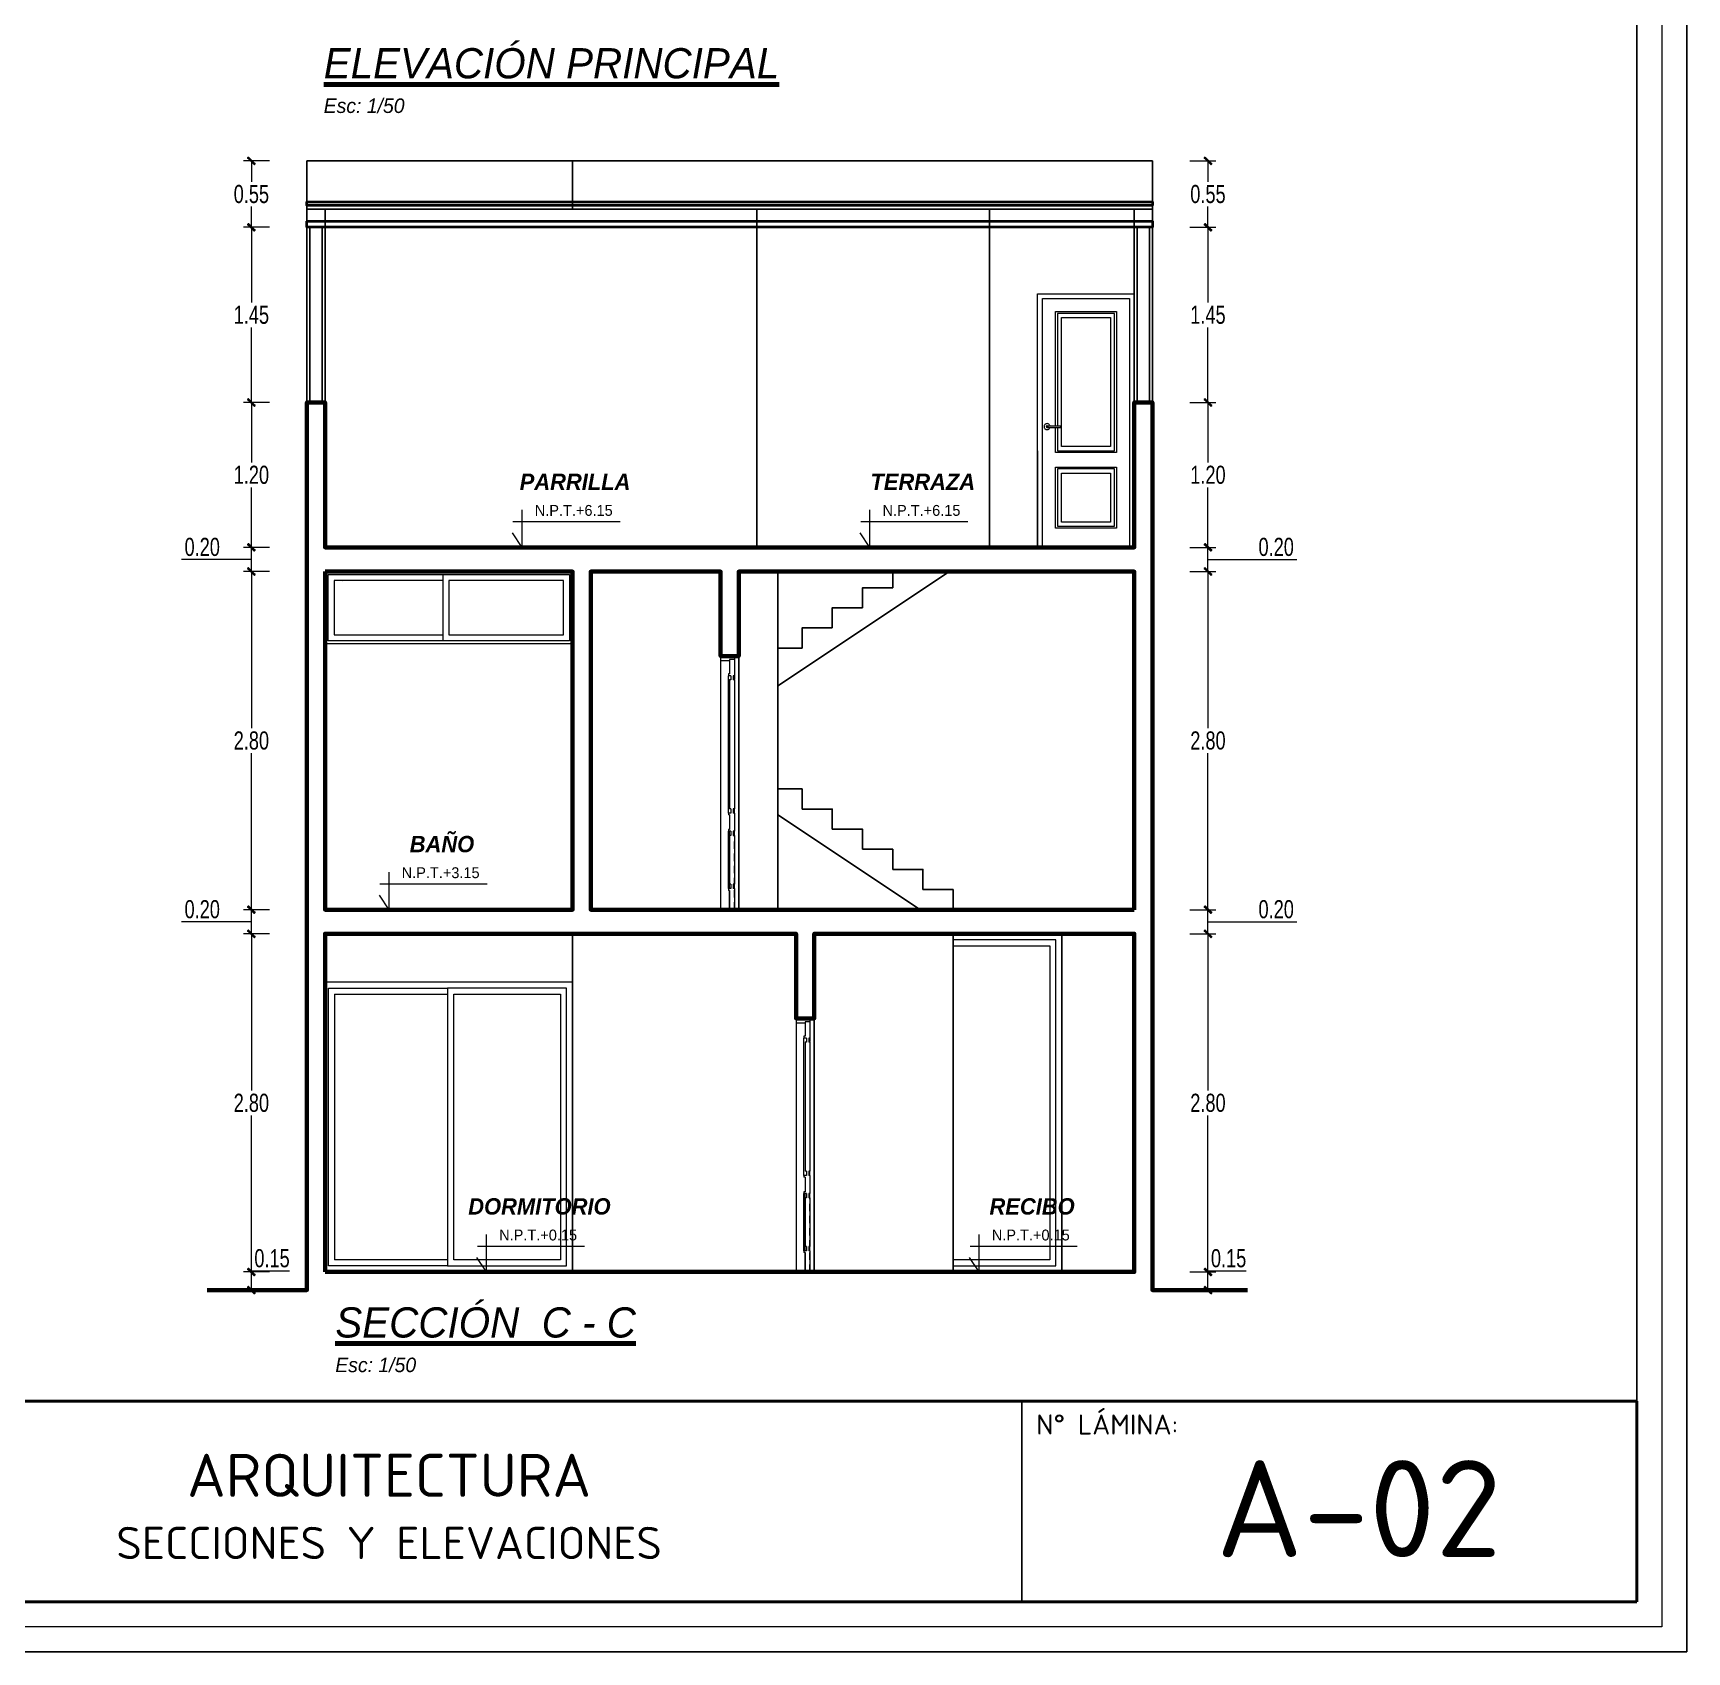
# Model space of a CAD drawing. Header units: millimetres. Extents: x 10610 to 10705, y -16613.7 to -16584.2.
# Drawn here: x 10691.35 to 10705.05, y -16613.54 to -16600.13 of the extents above; entities that cross this region are included whole.
import ezdxf
from ezdxf.enums import TextEntityAlignment as Align

# ---------------------------------------------------------------- set-up
doc = ezdxf.new("R2010")
doc.units = ezdxf.units.MM
for name, color, linetype, lineweight in [('COTASS', 7, 'Continuous', 5), ('Nuevo_Muro_Pluma_Nº__32', 15, 'Continuous', 35), ('p2', 53, 'Continuous', 20), ('P4', 144, 'Continuous', 40), ('P6', 255, 'Continuous', 20), ('Text. titulos .jlay', 10, 'Continuous', 70)]:
    doc.layers.add(name, color=color, linetype=linetype, lineweight=lineweight)
for name, color, linetype, lineweight, true_color in [('Nuevo_Puertas ARCHICAD_Pluma_Nº__23', 7, 'Continuous', 20, 0xff6600), ('Nuevo_Puertas ARCHICAD_Pluma_Nº__3', 7, 'Continuous', 18, 0xff6600), ('Nuevo_Puertas ARCHICAD_Pluma_Nº__87', 7, 'Continuous', 20, 0x6a6a6a), ('Nuevo_Sanitarios_Pluma_Nº__29', 7, 'Continuous', 35, 0x3dad99), ('Nuevo_Ventanas ARCHICAD_Pluma_Nº__3', 7, 'Continuous', 18, 0xff6600)]:
    doc.layers.add(name, color=color, linetype=linetype, lineweight=lineweight, true_color=true_color)
doc.styles.add('CENTURY JOSE TEXT', font='GOTHICI.TTF')
doc.styles.add('mahico', font='GOTHIC.TTF', dxfattribs={"width": 0.75})
doc.styles.get("Standard").update_dxf_attribs({"font": 'arial.ttf'})
doc.styles.add('stylus', font='stylu.ttf')
doc.styles.add('TEXTO PRINCIPAL', font='swissek.ttf', dxfattribs={"height": 0.15})
doc.dimstyles.new('50 P', dxfattribs={"dimtxt": 0.15, "dimasz": 0.01, "dimexe": 0.065, "dimexo": 0.0625, "dimgap": 0.025, "dimtad": 1, "dimtih": 1, "dimtoh": 1, "dimzin": 0, "dimdsep": 46, "dimtxsty": 'mahico', "dimblk": 'pa cotas', "dimcen": 0.09, "dimdle": 0.3, "dimclrd": 256, "dimclre": 256, "dimclrt": 256, "dimadec": 0, "dimazin": 0, "dimtfac": 1, "dimtofl": 0, "dimtmove": 0, "dimatfit": 3, "dimfxl": 0.15, "dimfxlon": 1, "dimtolj": 1, "dimtzin": 0, "dimlwd": 5, "dimlwe": 5, "dimarcsym": 0})

# ---------------------------------------------------------------- blocks, each defined once
blk = doc.blocks.new('TRJHTRJHR')
at = {"layer": 'p2'}
for q in [(2575.085, 1629.691, 0), (2575.005, 1629.501, 0)]:
    blk.add_line((2575.085, 1629.381, 0), q, dxfattribs=at)
at = {"layer": 'p2', "elevation": 0}
blk.add_lwpolyline([(2575.897, 1629.593), (2575.009, 1629.593), (2575.009, 1629.593)], dxfattribs=at)
blk = doc.blocks.new('HTRHTRHTR')
for p, q in [((4244.53, -165.78), (4244.53, 437.54)), ((4235.83, 428.85), (4235.83, -157.09)), ((3400.57, -122.31), (4235.83, -122.31)), ((4129.23, -122.31), (4129.23, -157.09)), ((4235.83, -157.09), (3400.57, -157.09)), ((3400.57, -157.09), (4235.83, -157.09)), ((4244.53, -165.78), (3391.88, -165.78))]:
    blk.add_line(p, q)
at = {"layer": 'P4', "color": 7}
for p, q in [((3400.57, -122.31), (4235.83, -122.31)), ((4235.83, -122.31), (4235.83, -157.09)), ((4235.83, -157.09), (3400.57, -157.09))]:
    blk.add_line(p, q, dxfattribs=at)
at = {"layer": 'P6', "color": 7}
for p, q in [((4240.18, 433.19), (4240.18, -161.44)), ((4240.18, -161.44), (3396.22, -161.44))]:
    blk.add_line(p, q, dxfattribs=at)
at = {"insert": (4131.75, -124.61), "char_height": 3.4774, "attachment_point": 1}
blk.add_mtext_dynamic_manual_height_columns('{\\fISOCPEUR|b0|i0|c0|p34;N° LÁMINA:}', width=41.0566, gutter_width=1.07, heights=[0], dxfattribs=at)
blk = doc.blocks.new('pa cotas')
h = blk.add_hatch(color=256)
h.paths.add_polyline_path([(2.4, 3.1), (-3.1, -2.4), (-2.4, -3.1)])
h.paths.add_polyline_path([(3.1, 2.4), (2.4, 3.1), (-2.4, -3.1)])
blk.add_line((-2.4, -3.1), (2.4, 3.1))
blk.add_lwpolyline([(3.1, 2.4), (2.4, 3.1), (-3.1, -2.4), (-2.4, -3.1)], close=True)
blk = doc.blocks.new('*D592')
at = {"lineweight": 5, "transparency": 16777216}
for p, q in [((10693.31, -16610.39), (10693.095, -16610.39)), ((10693.16, -16610.39), (10693.16, -16610.38)), ((10693.16, -16610.38), (10693.477, -16610.38)), ((10693.16, -16610.53), (10693.16, -16610.4)), ((10693.31, -16610.54), (10693.095, -16610.54))]:
    blk.add_line(p, q, dxfattribs=at)
at = {"layer": 'Defpoints', "color": 0, "transparency": 16777216}
for p in [(10693.16, -16610.39), (10693.77, -16610.39), (10693.62, -16610.54)]:
    blk.add_point(p, dxfattribs=at)
at = {"lineweight": 5, "transparency": 16777216, "xscale": 0.01, "yscale": 0.01, "zscale": 0.01}
for p, rotation in [((10693.16, -16610.39), 90), ((10693.16, -16610.54), 270)]:
    blk.add_blockref('pa cotas', p, dxfattribs=dict(at, rotation=rotation))
at = {"transparency": 16777216, "insert": (10693.331, -16610.277), "char_height": 0.15, "attachment_point": 5, "style": 'mahico'}
blk.add_mtext('\\A1;0.15', dxfattribs=at)
blk = doc.blocks.new('*D593')
at = {"lineweight": 5, "transparency": 16777216}
for p, q in [((10693.31, -16607.59), (10693.095, -16607.59)), ((10693.16, -16607.6), (10693.16, -16608.887)), ((10693.16, -16610.38), (10693.16, -16609.094)), ((10693.31, -16610.39), (10693.095, -16610.39))]:
    blk.add_line(p, q, dxfattribs=at)
at = {"layer": 'Defpoints', "color": 0, "transparency": 16777216}
for p in [(10693.16, -16607.59), (10693.77, -16607.59), (10693.77, -16610.39)]:
    blk.add_point(p, dxfattribs=at)
at = {"lineweight": 5, "transparency": 16777216, "xscale": 0.01, "yscale": 0.01, "zscale": 0.01}
for p, rotation in [((10693.16, -16607.59), 90), ((10693.16, -16610.39), 270)]:
    blk.add_blockref('pa cotas', p, dxfattribs=dict(at, rotation=rotation))
at = {"transparency": 16777216, "insert": (10693.16, -16608.99), "char_height": 0.15, "attachment_point": 5, "style": 'mahico'}
blk.add_mtext('\\A1;2.80', dxfattribs=at)
blk = doc.blocks.new('*D594')
at = {"lineweight": 5, "transparency": 16777216}
for p, q in [((10693.31, -16607.39), (10693.095, -16607.39)), ((10693.16, -16607.58), (10693.16, -16607.4)), ((10692.925, -16607.49), (10692.581, -16607.49)), ((10693.16, -16607.49), (10692.925, -16607.49)), ((10693.31, -16607.59), (10693.095, -16607.59))]:
    blk.add_line(p, q, dxfattribs=at)
at = {"layer": 'Defpoints', "color": 0, "transparency": 16777216}
for p in [(10693.16, -16607.39), (10693.77, -16607.39), (10693.77, -16607.59)]:
    blk.add_point(p, dxfattribs=at)
at = {"lineweight": 5, "transparency": 16777216, "xscale": 0.01, "yscale": 0.01, "zscale": 0.01}
for p, rotation in [((10693.16, -16607.39), 90), ((10693.16, -16607.59), 270)]:
    blk.add_blockref('pa cotas', p, dxfattribs=dict(at, rotation=rotation))
at = {"transparency": 16777216, "insert": (10692.753, -16607.387), "char_height": 0.15, "attachment_point": 5, "style": 'mahico'}
blk.add_mtext('\\A1;0.20', dxfattribs=at)
blk = doc.blocks.new('*D595')
at = {"lineweight": 5, "transparency": 16777216}
for p, q in [((10693.31, -16604.59), (10693.095, -16604.59)), ((10693.16, -16604.6), (10693.16, -16605.887)), ((10693.16, -16607.38), (10693.16, -16606.094)), ((10693.31, -16607.39), (10693.095, -16607.39))]:
    blk.add_line(p, q, dxfattribs=at)
at = {"layer": 'Defpoints', "color": 0, "transparency": 16777216}
for p in [(10693.16, -16604.59), (10693.77, -16604.59), (10693.77, -16607.39)]:
    blk.add_point(p, dxfattribs=at)
at = {"lineweight": 5, "transparency": 16777216, "xscale": 0.01, "yscale": 0.01, "zscale": 0.01}
for p, rotation in [((10693.16, -16604.59), 90), ((10693.16, -16607.39), 270)]:
    blk.add_blockref('pa cotas', p, dxfattribs=dict(at, rotation=rotation))
at = {"transparency": 16777216, "insert": (10693.16, -16605.99), "char_height": 0.15, "attachment_point": 5, "style": 'mahico'}
blk.add_mtext('\\A1;2.80', dxfattribs=at)
blk = doc.blocks.new('*D596')
at = {"lineweight": 5, "transparency": 16777216}
for p, q in [((10693.31, -16604.39), (10693.095, -16604.39)), ((10693.16, -16604.58), (10693.16, -16604.4)), ((10692.925, -16604.49), (10692.581, -16604.49)), ((10693.16, -16604.49), (10692.925, -16604.49)), ((10693.31, -16604.59), (10693.095, -16604.59))]:
    blk.add_line(p, q, dxfattribs=at)
at = {"layer": 'Defpoints', "color": 0, "transparency": 16777216}
for p in [(10693.16, -16604.39), (10693.77, -16604.39), (10693.77, -16604.59)]:
    blk.add_point(p, dxfattribs=at)
at = {"lineweight": 5, "transparency": 16777216, "xscale": 0.01, "yscale": 0.01, "zscale": 0.01}
for p, rotation in [((10693.16, -16604.39), 90), ((10693.16, -16604.59), 270)]:
    blk.add_blockref('pa cotas', p, dxfattribs=dict(at, rotation=rotation))
at = {"transparency": 16777216, "insert": (10692.753, -16604.387), "char_height": 0.15, "attachment_point": 5, "style": 'mahico'}
blk.add_mtext('\\A1;0.20', dxfattribs=at)
blk = doc.blocks.new('*D597')
at = {"lineweight": 5, "transparency": 16777216}
for p, q in [((10693.31, -16603.19), (10693.095, -16603.19)), ((10693.16, -16603.2), (10693.16, -16603.687)), ((10693.16, -16604.38), (10693.16, -16603.894)), ((10693.31, -16604.39), (10693.095, -16604.39))]:
    blk.add_line(p, q, dxfattribs=at)
at = {"layer": 'Defpoints', "color": 0, "transparency": 16777216}
for p in [(10693.16, -16603.19), (10693.62, -16603.19), (10693.77, -16604.39)]:
    blk.add_point(p, dxfattribs=at)
at = {"lineweight": 5, "transparency": 16777216, "xscale": 0.01, "yscale": 0.01, "zscale": 0.01}
for p, rotation in [((10693.16, -16603.19), 90), ((10693.16, -16604.39), 270)]:
    blk.add_blockref('pa cotas', p, dxfattribs=dict(at, rotation=rotation))
at = {"transparency": 16777216, "insert": (10693.16, -16603.79), "char_height": 0.15, "attachment_point": 5, "style": 'mahico'}
blk.add_mtext('\\A1;1.20', dxfattribs=at)
blk = doc.blocks.new('*D598')
at = {"lineweight": 5, "transparency": 16777216}
for p, q in [((10693.31, -16601.74), (10693.095, -16601.74)), ((10693.16, -16601.75), (10693.16, -16602.362)), ((10693.16, -16603.18), (10693.16, -16602.569)), ((10693.31, -16603.19), (10693.095, -16603.19))]:
    blk.add_line(p, q, dxfattribs=at)
at = {"layer": 'Defpoints', "color": 0, "transparency": 16777216}
for p in [(10693.16, -16601.74), (10693.62, -16601.74), (10693.62, -16603.19)]:
    blk.add_point(p, dxfattribs=at)
at = {"lineweight": 5, "transparency": 16777216, "xscale": 0.01, "yscale": 0.01, "zscale": 0.01}
for p, rotation in [((10693.16, -16601.74), 90), ((10693.16, -16603.19), 270)]:
    blk.add_blockref('pa cotas', p, dxfattribs=dict(at, rotation=rotation))
at = {"transparency": 16777216, "insert": (10693.16, -16602.465), "char_height": 0.15, "attachment_point": 5, "style": 'mahico'}
blk.add_mtext('\\A1;1.45', dxfattribs=at)
blk = doc.blocks.new('*D599')
at = {"lineweight": 5, "transparency": 16777216}
for p, q in [((10693.31, -16601.19), (10693.095, -16601.19)), ((10693.16, -16601.2), (10693.16, -16601.362)), ((10693.16, -16601.73), (10693.16, -16601.569)), ((10693.31, -16601.74), (10693.095, -16601.74))]:
    blk.add_line(p, q, dxfattribs=at)
at = {"layer": 'Defpoints', "color": 0, "transparency": 16777216}
for p in [(10693.16, -16601.19), (10693.62, -16601.19), (10693.62, -16601.74)]:
    blk.add_point(p, dxfattribs=at)
at = {"lineweight": 5, "transparency": 16777216, "xscale": 0.01, "yscale": 0.01, "zscale": 0.01}
for p, rotation in [((10693.16, -16601.19), 90), ((10693.16, -16601.74), 270)]:
    blk.add_blockref('pa cotas', p, dxfattribs=dict(at, rotation=rotation))
at = {"transparency": 16777216, "insert": (10693.16, -16601.465), "char_height": 0.15, "attachment_point": 5, "style": 'mahico'}
blk.add_mtext('\\A1;0.55', dxfattribs=at)
blk = doc.blocks.new('*D600')
at = {"lineweight": 5, "transparency": 16777216}
for p, q in [((10700.93, -16610.39), (10701.145, -16610.39)), ((10701.08, -16610.39), (10701.08, -16610.38)), ((10701.08, -16610.38), (10701.397, -16610.38)), ((10701.08, -16610.53), (10701.08, -16610.4)), ((10700.93, -16610.54), (10701.145, -16610.54))]:
    blk.add_line(p, q, dxfattribs=at)
at = {"layer": 'Defpoints', "color": 0, "transparency": 16777216}
for p in [(10700.47, -16610.39), (10701.08, -16610.39), (10700.62, -16610.54)]:
    blk.add_point(p, dxfattribs=at)
at = {"lineweight": 5, "transparency": 16777216, "xscale": 0.01, "yscale": 0.01, "zscale": 0.01}
for p, rotation in [((10701.08, -16610.39), 90), ((10701.08, -16610.54), 270)]:
    blk.add_blockref('pa cotas', p, dxfattribs=dict(at, rotation=rotation))
at = {"transparency": 16777216, "insert": (10701.251, -16610.277), "char_height": 0.15, "attachment_point": 5, "style": 'mahico'}
blk.add_mtext('\\A1;0.15', dxfattribs=at)
blk = doc.blocks.new('*D601')
at = {"lineweight": 5, "transparency": 16777216}
for p, q in [((10700.93, -16607.59), (10701.145, -16607.59)), ((10701.08, -16607.6), (10701.08, -16608.887)), ((10701.08, -16610.38), (10701.08, -16609.094)), ((10700.93, -16610.39), (10701.145, -16610.39))]:
    blk.add_line(p, q, dxfattribs=at)
at = {"layer": 'Defpoints', "color": 0, "transparency": 16777216}
for p in [(10700.47, -16607.59), (10701.08, -16607.59), (10700.47, -16610.39)]:
    blk.add_point(p, dxfattribs=at)
at = {"lineweight": 5, "transparency": 16777216, "xscale": 0.01, "yscale": 0.01, "zscale": 0.01}
for p, rotation in [((10701.08, -16607.59), 90), ((10701.08, -16610.39), 270)]:
    blk.add_blockref('pa cotas', p, dxfattribs=dict(at, rotation=rotation))
at = {"transparency": 16777216, "insert": (10701.08, -16608.99), "char_height": 0.15, "attachment_point": 5, "style": 'mahico'}
blk.add_mtext('\\A1;2.80', dxfattribs=at)
blk = doc.blocks.new('*D602')
at = {"lineweight": 5, "transparency": 16777216}
for p, q in [((10700.93, -16607.39), (10701.145, -16607.39)), ((10701.08, -16607.58), (10701.08, -16607.4)), ((10700.93, -16607.59), (10701.145, -16607.59)), ((10701.08, -16607.49), (10701.473, -16607.49)), ((10701.473, -16607.49), (10701.817, -16607.49))]:
    blk.add_line(p, q, dxfattribs=at)
at = {"layer": 'Defpoints', "color": 0, "transparency": 16777216}
for p in [(10700.47, -16607.39), (10701.08, -16607.39), (10700.47, -16607.59)]:
    blk.add_point(p, dxfattribs=at)
at = {"lineweight": 5, "transparency": 16777216, "xscale": 0.01, "yscale": 0.01, "zscale": 0.01}
for p, rotation in [((10701.08, -16607.39), 90), ((10701.08, -16607.59), 270)]:
    blk.add_blockref('pa cotas', p, dxfattribs=dict(at, rotation=rotation))
at = {"transparency": 16777216, "insert": (10701.645, -16607.387), "char_height": 0.15, "attachment_point": 5, "style": 'mahico'}
blk.add_mtext('\\A1;0.20', dxfattribs=at)
blk = doc.blocks.new('*D603')
at = {"lineweight": 5, "transparency": 16777216}
for p, q in [((10700.93, -16604.59), (10701.145, -16604.59)), ((10701.08, -16604.6), (10701.08, -16605.887)), ((10701.08, -16607.38), (10701.08, -16606.094)), ((10700.93, -16607.39), (10701.145, -16607.39))]:
    blk.add_line(p, q, dxfattribs=at)
at = {"layer": 'Defpoints', "color": 0, "transparency": 16777216}
for p in [(10700.47, -16604.59), (10701.08, -16604.59), (10700.47, -16607.39)]:
    blk.add_point(p, dxfattribs=at)
at = {"lineweight": 5, "transparency": 16777216, "xscale": 0.01, "yscale": 0.01, "zscale": 0.01}
for p, rotation in [((10701.08, -16604.59), 90), ((10701.08, -16607.39), 270)]:
    blk.add_blockref('pa cotas', p, dxfattribs=dict(at, rotation=rotation))
at = {"transparency": 16777216, "insert": (10701.08, -16605.99), "char_height": 0.15, "attachment_point": 5, "style": 'mahico'}
blk.add_mtext('\\A1;2.80', dxfattribs=at)
blk = doc.blocks.new('*D604')
at = {"lineweight": 5, "transparency": 16777216}
for p, q in [((10700.93, -16604.39), (10701.145, -16604.39)), ((10701.08, -16604.58), (10701.08, -16604.4)), ((10701.08, -16604.49), (10701.473, -16604.49)), ((10701.473, -16604.49), (10701.817, -16604.49)), ((10700.93, -16604.59), (10701.145, -16604.59))]:
    blk.add_line(p, q, dxfattribs=at)
at = {"layer": 'Defpoints', "color": 0, "transparency": 16777216}
for p in [(10700.47, -16604.39), (10701.08, -16604.39), (10700.47, -16604.59)]:
    blk.add_point(p, dxfattribs=at)
at = {"lineweight": 5, "transparency": 16777216, "xscale": 0.01, "yscale": 0.01, "zscale": 0.01}
for p, rotation in [((10701.08, -16604.39), 90), ((10701.08, -16604.59), 270)]:
    blk.add_blockref('pa cotas', p, dxfattribs=dict(at, rotation=rotation))
at = {"transparency": 16777216, "insert": (10701.645, -16604.387), "char_height": 0.15, "attachment_point": 5, "style": 'mahico'}
blk.add_mtext('\\A1;0.20', dxfattribs=at)
blk = doc.blocks.new('*D605')
at = {"lineweight": 5, "transparency": 16777216}
for p, q in [((10700.93, -16603.19), (10701.145, -16603.19)), ((10701.08, -16603.2), (10701.08, -16603.687)), ((10701.08, -16604.38), (10701.08, -16603.894)), ((10700.93, -16604.39), (10701.145, -16604.39))]:
    blk.add_line(p, q, dxfattribs=at)
at = {"layer": 'Defpoints', "color": 0, "transparency": 16777216}
for p in [(10700.62, -16603.19), (10701.08, -16603.19), (10700.47, -16604.39)]:
    blk.add_point(p, dxfattribs=at)
at = {"lineweight": 5, "transparency": 16777216, "xscale": 0.01, "yscale": 0.01, "zscale": 0.01}
for p, rotation in [((10701.08, -16603.19), 90), ((10701.08, -16604.39), 270)]:
    blk.add_blockref('pa cotas', p, dxfattribs=dict(at, rotation=rotation))
at = {"transparency": 16777216, "insert": (10701.08, -16603.79), "char_height": 0.15, "attachment_point": 5, "style": 'mahico'}
blk.add_mtext('\\A1;1.20', dxfattribs=at)
blk = doc.blocks.new('*D606')
at = {"lineweight": 5, "transparency": 16777216}
for p, q in [((10700.93, -16601.74), (10701.145, -16601.74)), ((10701.08, -16601.75), (10701.08, -16602.362)), ((10701.08, -16603.18), (10701.08, -16602.569)), ((10700.93, -16603.19), (10701.145, -16603.19))]:
    blk.add_line(p, q, dxfattribs=at)
at = {"layer": 'Defpoints', "color": 0, "transparency": 16777216}
for p in [(10700.62, -16601.74), (10701.08, -16601.74), (10700.62, -16603.19)]:
    blk.add_point(p, dxfattribs=at)
at = {"lineweight": 5, "transparency": 16777216, "xscale": 0.01, "yscale": 0.01, "zscale": 0.01}
for p, rotation in [((10701.08, -16601.74), 90), ((10701.08, -16603.19), 270)]:
    blk.add_blockref('pa cotas', p, dxfattribs=dict(at, rotation=rotation))
at = {"transparency": 16777216, "insert": (10701.08, -16602.465), "char_height": 0.15, "attachment_point": 5, "style": 'mahico'}
blk.add_mtext('\\A1;1.45', dxfattribs=at)
blk = doc.blocks.new('*D607')
at = {"lineweight": 5, "transparency": 16777216}
for p, q in [((10700.93, -16601.19), (10701.145, -16601.19)), ((10701.08, -16601.2), (10701.08, -16601.362)), ((10701.08, -16601.73), (10701.08, -16601.569)), ((10700.93, -16601.74), (10701.145, -16601.74))]:
    blk.add_line(p, q, dxfattribs=at)
at = {"layer": 'Defpoints', "color": 0, "transparency": 16777216}
for p in [(10700.62, -16601.19), (10701.08, -16601.19), (10700.62, -16601.74)]:
    blk.add_point(p, dxfattribs=at)
at = {"lineweight": 5, "transparency": 16777216, "xscale": 0.01, "yscale": 0.01, "zscale": 0.01}
for p, rotation in [((10701.08, -16601.19), 90), ((10701.08, -16601.74), 270)]:
    blk.add_blockref('pa cotas', p, dxfattribs=dict(at, rotation=rotation))
at = {"transparency": 16777216, "insert": (10701.08, -16601.465), "char_height": 0.15, "attachment_point": 5, "style": 'mahico'}
blk.add_mtext('\\A1;0.55', dxfattribs=at)

msp = doc.modelspace()

# ---------------------------------------------------------------- linework, layer by layer
for p, q in [((10693.62, -16601.19), (10693.62, -16610.54)), ((10695.82, -16601.19), (10695.82, -16601.59)), ((10700.62, -16601.19), (10700.62, -16610.54)), ((10700.62, -16601.526), (10693.62, -16601.526)), ((10697.345, -16601.59), (10697.345, -16604.39)), ((10699.27, -16601.59), (10699.27, -16604.39)), ((10699.67, -16603.59), (10699.67, -16604.39)), ((10697.52, -16604.59), (10697.52, -16607.39)), ((10697.52, -16605.537), (10698.94, -16604.59)), ((10697.195, -16605.29), (10697.195, -16607.39)), ((10697.52, -16606.604), (10698.7, -16607.39)), ((10695.82, -16607.59), (10695.82, -16610.39)), ((10698.97, -16607.59), (10698.97, -16610.39)), ((10699.87, -16607.59), (10699.87, -16610.39)), ((10697.82, -16608.29), (10697.82, -16610.39))]:
    msp.add_line(p, q)
for points in [[(10693.62, -16601.19), (10700.62, -16601.19), (10700.62, -16601.59), (10693.62, -16601.59)], [(10693.645, -16603.19), (10693.745, -16603.19), (10693.745, -16601.74), (10693.645, -16601.74)], [(10700.495, -16603.19), (10700.595, -16603.19), (10700.595, -16601.74), (10700.495, -16601.74)]]:
    msp.add_lwpolyline(points, close=True)
for points in [[(10693.77, -16601.59), (10693.77, -16604.39), (10700.47, -16604.39), (10700.47, -16601.59)], [(10698.47, -16604.724), (10698.47, -16604.59)], [(10698.22, -16604.89), (10698.22, -16604.724), (10698.47, -16604.724)], [(10697.97, -16605.057), (10697.97, -16604.89), (10698.22, -16604.89)], [(10697.72, -16605.224), (10697.72, -16605.057), (10697.97, -16605.057)], [(10697.52, -16605.224), (10697.72, -16605.224)], [(10697.72, -16606.557), (10697.72, -16606.39), (10697.52, -16606.39)], [(10697.97, -16606.724), (10697.97, -16606.557), (10697.72, -16606.557)], [(10698.22, -16606.89), (10698.22, -16606.724), (10697.97, -16606.724)], [(10698.47, -16607.057), (10698.47, -16606.89), (10698.22, -16606.89)], [(10698.72, -16607.224), (10698.72, -16607.057), (10698.47, -16607.057)], [(10698.97, -16607.39), (10698.97, -16607.224), (10698.72, -16607.224)]]:
    msp.add_lwpolyline(points)
at = {"lineweight": 60}
msp.add_lwpolyline([(10701.408, -16610.54), (10700.62, -16610.54), (10700.62, -16603.19), (10700.47, -16603.19), (10700.47, -16604.39), (10693.77, -16604.39), (10693.77, -16603.19), (10693.62, -16603.19), (10693.62, -16610.54), (10692.793, -16610.54)], dxfattribs=at)
for points in [[(10693.77, -16604.59), (10695.82, -16604.59), (10695.82, -16607.39), (10693.77, -16607.39)], [(10700.47, -16607.39), (10695.97, -16607.39), (10695.97, -16604.59), (10697.045, -16604.59), (10697.045, -16605.29), (10697.195, -16605.29), (10697.195, -16604.59), (10700.47, -16604.59)], [(10693.77, -16610.39), (10700.47, -16610.39), (10700.47, -16607.59), (10697.82, -16607.59), (10697.82, -16608.29), (10697.785, -16608.29), (10697.67, -16608.29), (10697.67, -16607.59), (10693.77, -16607.59)]]:
    msp.add_lwpolyline(points, close=True, dxfattribs=at)
at = {"layer": 'Nuevo_Muro_Pluma_Nº__32', "color": 15, "linetype": 'Continuous', "lineweight": 35}
msp.add_lwpolyline([(10700.62, -16601.56), (10693.62, -16601.56), (10693.62, -16601.53), (10700.62, -16601.53)], close=True, dxfattribs=at)
at = {"layer": 'Nuevo_Puertas ARCHICAD_Pluma_Nº__23', "color": 30, "linetype": 'Continuous', "lineweight": 20, "true_color": 0xff6600}
for p, q in [((10697.045, -16605.29), (10697.045, -16605.33)), ((10697.12, -16605.33), (10697.045, -16605.33)), ((10697.12, -16605.318), (10697.12, -16605.33)), ((10697.16, -16605.318), (10697.12, -16605.318)), ((10697.16, -16605.29), (10697.16, -16605.318)), ((10697.67, -16608.29), (10697.67, -16608.33)), ((10697.745, -16608.33), (10697.67, -16608.33)), ((10697.745, -16608.318), (10697.745, -16608.33)), ((10697.785, -16608.318), (10697.745, -16608.318)), ((10697.785, -16608.29), (10697.785, -16608.318))]:
    msp.add_line(p, q, dxfattribs=at)
at = {"layer": 'Nuevo_Puertas ARCHICAD_Pluma_Nº__3', "color": 30, "linetype": 'Continuous', "lineweight": 18, "true_color": 0xff6600}
for p, q in [((10699.71, -16604.39), (10699.71, -16602.33)), ((10699.71, -16602.33), (10700.43, -16602.33)), ((10700.43, -16602.33), (10700.43, -16604.39)), ((10699.818, -16603.383), (10699.818, -16602.438)), ((10699.818, -16602.438), (10700.322, -16602.438)), ((10700.307, -16602.453), (10699.833, -16602.453)), ((10699.833, -16602.453), (10699.833, -16603.383)), ((10699.868, -16603.555), (10699.868, -16602.488)), ((10699.868, -16602.488), (10700.272, -16602.488)), ((10700.272, -16602.488), (10700.272, -16603.555)), ((10700.307, -16603.59), (10700.307, -16602.453)), ((10700.322, -16602.438), (10700.322, -16603.605)), ((10699.724, -16603.386), (10699.723, -16603.39)), ((10699.723, -16603.39), (10699.724, -16603.395)), ((10699.725, -16603.381), (10699.724, -16603.386)), ((10699.724, -16603.395), (10699.725, -16603.4)), ((10699.727, -16603.377), (10699.725, -16603.381)), ((10699.725, -16603.4), (10699.727, -16603.404)), ((10699.73, -16603.373), (10699.727, -16603.377)), ((10699.727, -16603.404), (10699.73, -16603.408)), ((10699.734, -16603.37), (10699.73, -16603.373)), ((10699.73, -16603.408), (10699.734, -16603.411)), ((10699.739, -16603.367), (10699.734, -16603.37)), ((10699.734, -16603.411), (10699.739, -16603.414)), ((10699.743, -16603.366), (10699.739, -16603.367)), ((10699.739, -16603.414), (10699.743, -16603.415)), ((10699.742, -16603.388), (10699.741, -16603.389)), ((10699.741, -16603.389), (10699.741, -16603.39)), ((10699.741, -16603.39), (10699.741, -16603.392)), ((10699.741, -16603.392), (10699.742, -16603.393)), ((10699.743, -16603.386), (10699.742, -16603.387)), ((10699.742, -16603.387), (10699.742, -16603.388)), ((10699.742, -16603.393), (10699.742, -16603.394)), ((10699.742, -16603.394), (10699.743, -16603.395)), ((10699.748, -16603.365), (10699.743, -16603.366)), ((10699.744, -16603.385), (10699.743, -16603.386)), ((10699.743, -16603.395), (10699.744, -16603.396)), ((10699.743, -16603.415), (10699.748, -16603.415)), ((10699.745, -16603.384), (10699.744, -16603.385)), ((10699.745, -16603.388), (10699.744, -16603.389)), ((10699.744, -16603.389), (10699.744, -16603.39)), ((10699.744, -16603.39), (10699.744, -16603.392)), ((10699.744, -16603.392), (10699.745, -16603.393)), ((10699.744, -16603.396), (10699.745, -16603.397)), ((10699.747, -16603.384), (10699.745, -16603.384)), ((10699.746, -16603.386), (10699.745, -16603.387)), ((10699.745, -16603.387), (10699.745, -16603.388)), ((10699.745, -16603.393), (10699.745, -16603.394)), ((10699.745, -16603.394), (10699.746, -16603.395)), ((10699.745, -16603.397), (10699.747, -16603.397)), ((10699.747, -16603.385), (10699.746, -16603.386)), ((10699.746, -16603.395), (10699.747, -16603.396)), ((10699.748, -16603.383), (10699.747, -16603.384)), ((10699.747, -16603.397), (10699.748, -16603.397)), ((10699.753, -16603.366), (10699.748, -16603.365)), ((10699.748, -16603.383), (10699.751, -16603.383)), ((10699.748, -16603.397), (10699.751, -16603.397)), ((10699.748, -16603.415), (10699.753, -16603.415)), ((10699.751, -16603.383), (10699.758, -16603.383)), ((10699.751, -16603.397), (10699.758, -16603.397)), ((10699.758, -16603.367), (10699.753, -16603.366)), ((10699.753, -16603.415), (10699.758, -16603.414)), ((10699.755, -16603.387), (10699.754, -16603.388)), ((10699.754, -16603.388), (10699.754, -16603.389)), ((10699.754, -16603.389), (10699.754, -16603.39)), ((10699.754, -16603.39), (10699.754, -16603.392)), ((10699.754, -16603.392), (10699.754, -16603.393)), ((10699.754, -16603.393), (10699.755, -16603.394)), ((10699.756, -16603.385), (10699.755, -16603.386)), ((10699.755, -16603.386), (10699.755, -16603.387)), ((10699.755, -16603.394), (10699.755, -16603.395)), ((10699.755, -16603.395), (10699.756, -16603.396)), ((10699.762, -16603.37), (10699.758, -16603.367)), ((10699.758, -16603.383), (10699.767, -16603.383)), ((10699.758, -16603.397), (10699.767, -16603.397)), ((10699.758, -16603.414), (10699.762, -16603.411)), ((10699.766, -16603.373), (10699.762, -16603.37)), ((10699.762, -16603.411), (10699.766, -16603.408)), ((10699.769, -16603.377), (10699.766, -16603.373)), ((10699.766, -16603.408), (10699.769, -16603.404)), ((10699.767, -16603.383), (10699.858, -16603.383)), ((10699.767, -16603.397), (10699.858, -16603.397)), ((10699.771, -16603.381), (10699.769, -16603.377)), ((10699.769, -16603.404), (10699.771, -16603.4)), ((10699.772, -16603.383), (10699.771, -16603.381)), ((10699.771, -16603.4), (10699.772, -16603.397)), ((10699.818, -16603.605), (10699.818, -16603.397)), ((10699.833, -16603.397), (10699.833, -16603.59)), ((10699.858, -16603.385), (10699.858, -16603.386)), ((10699.858, -16603.386), (10699.858, -16603.387)), ((10699.858, -16603.387), (10699.858, -16603.388)), ((10699.858, -16603.388), (10699.858, -16603.389)), ((10699.858, -16603.389), (10699.858, -16603.39)), ((10699.858, -16603.39), (10699.858, -16603.392)), ((10699.858, -16603.392), (10699.858, -16603.393)), ((10699.858, -16603.393), (10699.858, -16603.394)), ((10699.858, -16603.394), (10699.858, -16603.395)), ((10699.858, -16603.395), (10699.858, -16603.396)), ((10700.322, -16603.605), (10699.818, -16603.605)), ((10699.833, -16603.59), (10700.307, -16603.59)), ((10700.272, -16603.555), (10699.868, -16603.555)), ((10699.818, -16604.23), (10699.818, -16603.725)), ((10699.818, -16603.725), (10700.322, -16603.725)), ((10700.307, -16603.74), (10699.833, -16603.74)), ((10699.833, -16603.74), (10699.833, -16604.215)), ((10700.307, -16604.215), (10700.307, -16603.74)), ((10700.322, -16603.725), (10700.322, -16604.23)), ((10699.868, -16604.18), (10699.868, -16603.775)), ((10699.868, -16603.775), (10700.272, -16603.775)), ((10700.272, -16603.775), (10700.272, -16604.18)), ((10700.322, -16604.23), (10699.818, -16604.23)), ((10699.833, -16604.215), (10700.307, -16604.215)), ((10700.272, -16604.18), (10699.868, -16604.18)), ((10697.045, -16605.33), (10697.045, -16607.39)), ((10697.12, -16605.33), (10697.12, -16605.438)), ((10697.12, -16605.333), (10697.12, -16605.438)), ((10697.16, -16605.318), (10697.16, -16605.38)), ((10697.11, -16605.438), (10697.11, -16605.453)), ((10697.12, -16605.438), (10697.11, -16605.438)), ((10697.11, -16606.59), (10697.11, -16605.453)), ((10697.13, -16605.453), (10697.11, -16605.453)), ((10697.12, -16605.484), (10697.12, -16605.972)), ((10697.12, -16605.488), (10697.12, -16606.555)), ((10697.13, -16605.488), (10697.12, -16605.488)), ((10697.13, -16605.453), (10697.13, -16605.488)), ((10697.15, -16605.453), (10697.15, -16605.488)), ((10697.16, -16605.453), (10697.15, -16605.453)), ((10697.16, -16605.488), (10697.15, -16605.488)), ((10697.16, -16605.419), (10697.16, -16605.481)), ((10697.16, -16605.488), (10697.16, -16605.453)), ((10697.16, -16605.488), (10697.16, -16606.555)), ((10697.16, -16605.52), (10697.16, -16605.582)), ((10697.16, -16605.621), (10697.16, -16605.683)), ((10697.16, -16605.722), (10697.16, -16605.784)), ((10697.16, -16605.822), (10697.16, -16605.884)), ((10697.16, -16605.923), (10697.16, -16605.972)), ((10697.11, -16606.59), (10697.11, -16606.605)), ((10697.13, -16606.59), (10697.11, -16606.59)), ((10697.12, -16606.605), (10697.11, -16606.605)), ((10697.13, -16606.555), (10697.12, -16606.555)), ((10697.12, -16606.605), (10697.12, -16606.725)), ((10697.13, -16606.555), (10697.13, -16606.59)), ((10697.15, -16606.555), (10697.15, -16606.59)), ((10697.16, -16606.555), (10697.15, -16606.555)), ((10697.16, -16606.59), (10697.15, -16606.59)), ((10697.16, -16606.59), (10697.16, -16606.555)), ((10697.11, -16606.725), (10697.11, -16606.74)), ((10697.12, -16606.725), (10697.11, -16606.725)), ((10697.11, -16607.215), (10697.11, -16606.74)), ((10697.13, -16606.74), (10697.11, -16606.74)), ((10697.12, -16607.215), (10697.12, -16606.74)), ((10697.13, -16606.74), (10697.13, -16606.775)), ((10697.15, -16606.74), (10697.15, -16606.775)), ((10697.16, -16606.74), (10697.15, -16606.74)), ((10697.16, -16606.786), (10697.16, -16606.737)), ((10697.16, -16606.775), (10697.16, -16606.74)), ((10697.12, -16606.775), (10697.12, -16607.18)), ((10697.13, -16606.775), (10697.12, -16606.775)), ((10697.16, -16606.775), (10697.15, -16606.775)), ((10697.16, -16606.775), (10697.16, -16607.18)), ((10697.16, -16606.887), (10697.16, -16606.825)), ((10697.16, -16606.987), (10697.16, -16606.925)), ((10697.16, -16607.088), (10697.16, -16607.026)), ((10697.13, -16607.18), (10697.12, -16607.18)), ((10697.13, -16607.18), (10697.13, -16607.215)), ((10697.15, -16607.18), (10697.15, -16607.215)), ((10697.16, -16607.18), (10697.15, -16607.18)), ((10697.16, -16607.189), (10697.16, -16607.127)), ((10697.16, -16607.215), (10697.16, -16607.18)), ((10697.11, -16607.215), (10697.11, -16607.23)), ((10697.13, -16607.215), (10697.11, -16607.215)), ((10697.12, -16607.23), (10697.11, -16607.23)), ((10697.12, -16607.376), (10697.12, -16607.23)), ((10697.12, -16607.23), (10697.12, -16607.39)), ((10697.16, -16607.215), (10697.15, -16607.215)), ((10697.16, -16607.29), (10697.16, -16607.228)), ((10697.16, -16607.39), (10697.16, -16607.328)), ((10697.67, -16608.33), (10697.67, -16610.39)), ((10697.745, -16608.33), (10697.745, -16608.438)), ((10697.745, -16608.333), (10697.745, -16608.438)), ((10697.785, -16608.318), (10697.785, -16608.38)), ((10697.735, -16608.438), (10697.735, -16608.453)), ((10697.745, -16608.438), (10697.735, -16608.438)), ((10697.735, -16609.59), (10697.735, -16608.453)), ((10697.755, -16608.453), (10697.735, -16608.453)), ((10697.745, -16608.484), (10697.745, -16608.972)), ((10697.745, -16608.488), (10697.745, -16609.555)), ((10697.755, -16608.488), (10697.745, -16608.488)), ((10697.755, -16608.453), (10697.755, -16608.488)), ((10697.775, -16608.453), (10697.775, -16608.488)), ((10697.785, -16608.453), (10697.775, -16608.453)), ((10697.785, -16608.488), (10697.775, -16608.488)), ((10697.785, -16608.419), (10697.785, -16608.481)), ((10697.785, -16608.488), (10697.785, -16608.453)), ((10697.785, -16608.488), (10697.785, -16609.555)), ((10697.785, -16608.52), (10697.785, -16608.582)), ((10697.785, -16608.621), (10697.785, -16608.683)), ((10697.785, -16608.722), (10697.785, -16608.784)), ((10697.785, -16608.822), (10697.785, -16608.884)), ((10697.785, -16608.923), (10697.785, -16608.972)), ((10697.735, -16609.59), (10697.735, -16609.605)), ((10697.755, -16609.59), (10697.735, -16609.59)), ((10697.745, -16609.605), (10697.735, -16609.605)), ((10697.755, -16609.555), (10697.745, -16609.555)), ((10697.745, -16609.605), (10697.745, -16609.725)), ((10697.755, -16609.555), (10697.755, -16609.59)), ((10697.775, -16609.555), (10697.775, -16609.59)), ((10697.785, -16609.555), (10697.775, -16609.555)), ((10697.785, -16609.59), (10697.775, -16609.59)), ((10697.785, -16609.59), (10697.785, -16609.555)), ((10697.735, -16609.725), (10697.735, -16609.74)), ((10697.745, -16609.725), (10697.735, -16609.725)), ((10697.735, -16610.215), (10697.735, -16609.74)), ((10697.755, -16609.74), (10697.735, -16609.74)), ((10697.745, -16610.215), (10697.745, -16609.74)), ((10697.745, -16609.775), (10697.745, -16610.18)), ((10697.755, -16609.775), (10697.745, -16609.775)), ((10697.755, -16609.74), (10697.755, -16609.775)), ((10697.775, -16609.74), (10697.775, -16609.775)), ((10697.785, -16609.74), (10697.775, -16609.74)), ((10697.785, -16609.775), (10697.775, -16609.775)), ((10697.785, -16609.786), (10697.785, -16609.737)), ((10697.785, -16609.775), (10697.785, -16609.74)), ((10697.785, -16609.775), (10697.785, -16610.18)), ((10697.785, -16609.887), (10697.785, -16609.825)), ((10697.785, -16609.987), (10697.785, -16609.925)), ((10697.785, -16610.088), (10697.785, -16610.026)), ((10697.755, -16610.18), (10697.745, -16610.18)), ((10697.755, -16610.18), (10697.755, -16610.215)), ((10697.775, -16610.18), (10697.775, -16610.215)), ((10697.785, -16610.18), (10697.775, -16610.18)), ((10697.785, -16610.189), (10697.785, -16610.127)), ((10697.785, -16610.215), (10697.785, -16610.18)), ((10697.735, -16610.215), (10697.735, -16610.23)), ((10697.755, -16610.215), (10697.735, -16610.215)), ((10697.745, -16610.23), (10697.735, -16610.23)), ((10697.745, -16610.376), (10697.745, -16610.23)), ((10697.745, -16610.23), (10697.745, -16610.39)), ((10697.785, -16610.215), (10697.775, -16610.215)), ((10697.785, -16610.29), (10697.785, -16610.228)), ((10697.785, -16610.39), (10697.785, -16610.328))]:
    msp.add_line(p, q, dxfattribs=at)
at = {"layer": 'Nuevo_Puertas ARCHICAD_Pluma_Nº__3', "color": 30, "linetype": 'Continuous', "lineweight": 18, "true_color": 0xff6600, "flags": 128}
for points in [[(10697.16, -16605.318), (10697.16, -16605.438), (10697.16, -16605.453)], [(10697.16, -16606.59), (10697.16, -16606.605), (10697.16, -16606.725), (10697.16, -16606.74)], [(10697.16, -16607.215), (10697.16, -16607.23), (10697.16, -16607.39)], [(10697.785, -16608.318), (10697.785, -16608.438), (10697.785, -16608.453)], [(10697.785, -16609.59), (10697.785, -16609.605), (10697.785, -16609.725), (10697.785, -16609.74)], [(10697.785, -16610.215), (10697.785, -16610.23), (10697.785, -16610.39)]]:
    msp.add_lwpolyline(points, dxfattribs=at)
at = {"layer": 'Nuevo_Puertas ARCHICAD_Pluma_Nº__87', "color": 251, "linetype": 'Continuous', "lineweight": 20, "true_color": 0x6a6a6a}
for p, q in [((10699.67, -16602.29), (10700.47, -16602.29)), ((10699.67, -16604.39), (10699.67, -16602.29)), ((10700.47, -16602.29), (10700.47, -16604.39))]:
    msp.add_line(p, q, dxfattribs=at)
at = {"layer": 'Nuevo_Sanitarios_Pluma_Nº__29', "color": 135, "linetype": 'Continuous', "lineweight": 35, "true_color": 0x3dad99}
msp.add_lwpolyline([(10693.62, -16601.69), (10700.62, -16601.69), (10700.62, -16601.74), (10693.62, -16601.74)], close=True, dxfattribs=at)
at = {"layer": 'Nuevo_Ventanas ARCHICAD_Pluma_Nº__3', "color": 30, "linetype": 'Continuous', "lineweight": 18, "true_color": 0xff6600}
for p, q in [((10693.77, -16604.64), (10693.77, -16604.59)), ((10693.77, -16605.14), (10693.77, -16604.64)), ((10693.795, -16604.665), (10693.795, -16604.615)), ((10693.795, -16604.615), (10695.795, -16604.615)), ((10693.795, -16605.115), (10693.795, -16604.665)), ((10693.845, -16604.665), (10693.845, -16605.115)), ((10694.745, -16604.665), (10693.845, -16604.665)), ((10693.913, -16604.665), (10693.915, -16604.666)), ((10694.745, -16604.615), (10694.745, -16605.165)), ((10695.745, -16604.665), (10694.795, -16604.665)), ((10694.795, -16604.665), (10694.795, -16605.115)), ((10695.745, -16605.115), (10695.745, -16604.665)), ((10695.795, -16604.615), (10695.795, -16604.665)), ((10695.795, -16604.665), (10695.795, -16605.115)), ((10695.82, -16604.59), (10695.82, -16604.64)), ((10695.82, -16604.64), (10695.82, -16605.14)), ((10693.795, -16605.165), (10693.795, -16605.115)), ((10693.845, -16605.115), (10694.745, -16605.115)), ((10693.913, -16605.115), (10693.915, -16605.115)), ((10694.795, -16605.115), (10695.745, -16605.115)), ((10695.795, -16605.115), (10695.795, -16605.165)), ((10693.77, -16605.19), (10693.77, -16605.14)), ((10695.82, -16605.19), (10693.77, -16605.19)), ((10695.795, -16605.165), (10693.795, -16605.165)), ((10695.82, -16605.14), (10695.82, -16605.19)), ((10699.87, -16607.59), (10698.97, -16607.59)), ((10699.82, -16607.64), (10698.97, -16607.64)), ((10698.97, -16607.69), (10699.77, -16607.69)), ((10699.77, -16607.69), (10699.77, -16610.29)), ((10699.82, -16610.29), (10699.82, -16607.64)), ((10699.82, -16607.69), (10699.82, -16607.64)), ((10695.82, -16607.99), (10693.77, -16607.99)), ((10693.799, -16608.04), (10694.785, -16608.04)), ((10693.799, -16608.09), (10693.799, -16608.04)), ((10693.799, -16610.29), (10693.799, -16608.09)), ((10693.849, -16608.09), (10694.785, -16608.09)), ((10693.849, -16608.09), (10693.849, -16610.29)), ((10694.785, -16608.04), (10694.785, -16608.09)), ((10695.77, -16608.04), (10694.785, -16608.04)), ((10694.785, -16608.09), (10694.785, -16610.29)), ((10694.835, -16610.29), (10694.835, -16608.09)), ((10694.835, -16608.09), (10695.72, -16608.09)), ((10695.72, -16608.09), (10695.72, -16610.29)), ((10695.77, -16608.09), (10695.77, -16608.04)), ((10695.77, -16610.29), (10695.77, -16608.09)), ((10693.799, -16610.34), (10693.799, -16610.29)), ((10694.785, -16610.29), (10693.849, -16610.29)), ((10694.785, -16610.29), (10694.785, -16610.34)), ((10695.72, -16610.29), (10694.835, -16610.29)), ((10695.77, -16610.34), (10695.77, -16610.29)), ((10699.77, -16610.29), (10698.97, -16610.29)), ((10699.82, -16610.34), (10699.82, -16610.29)), ((10694.785, -16610.34), (10693.799, -16610.34)), ((10694.785, -16610.34), (10695.77, -16610.34)), ((10698.97, -16610.34), (10699.82, -16610.34))]:
    msp.add_line(p, q, dxfattribs=at)

# ---------------------------------------------------------------- block references
at = {"color": 251, "lineweight": 60, "xscale": 0.04776345228451045, "yscale": 0.04776345228451045, "zscale": 0.04776345228451045}
msp.add_blockref('HTRHTRHTR', (10502.312, -16605.618), dxfattribs=at)
at = {"layer": 'COTASS'}
for p in [(8120.317, -18233.771, 0), (8123.196, -18233.771, 0), (8119.215, -18236.771, 0), (8120.022, -18239.771, 0), (8124.101, -18239.771, 0)]:
    msp.add_blockref('TRJHTRJHR', p, dxfattribs=at)

# ---------------------------------------------------------------- texts
at = {"style": 'stylus'}
for s, p in [('N.P.T.+6.15', (10695.829, -16604.084, 0)), ('N.P.T.+6.15', (10698.708, -16604.084, 0)), ('N.P.T.+3.15', (10694.727, -16607.084, 0)), ('N.P.T.+0.15', (10695.534, -16610.084, 0)), ('N.P.T.+0.15', (10699.613, -16610.084, 0))]:
    msp.add_text(s, height=0.09, dxfattribs=at).set_placement(p, align=Align.MIDDLE_CENTER)
at = {"char_height": 0.13558, "width": 1.77979, "attachment_point": 1, "style": 'TEXTO PRINCIPAL'}
for s, insert in [('\\pxqc;{\\fCentury Gothic|b1|i1|c0|p34;PARRILLA}', (10694.95, -16603.779, 0)), ('\\pxqc;{\\fCentury Gothic|b1|i1|c0|p34;TERRAZA}', (10697.829, -16603.779, 0)), ('\\pxqc;{\\fCentury Gothic|b1|i1|c0|p34;BAÑO}', (10693.848, -16606.779, 0)), ('\\pxqc;{\\fCentury Gothic|b1|i1|c0|p34;DORMITORIO}', (10694.655, -16609.779, 0)), ('\\pxqc;{\\fCentury Gothic|b1|i1|c0|p34;RECIBO}', (10698.734, -16609.779, 0))]:
    msp.add_mtext(s, dxfattribs=dict(at, insert=insert))
at = {"attachment_point": 1}
for s, width, insert, char_height in [('\\pxqc;{\\fISOCPEUR|b0|i0|c0|p34;ARQUITECTURA}', 10.47642, (10689.062, -16611.895), 0.35653), ('{\\fISOCPEUR|b1|i0|c0|p34;A-02}', 0.54134, (10701.146, -16611.948), 0.80219), ('\\pxqc;{\\fISOCPEUR|b0|i0|c0|p34;SECCIONES Y ELEVACIONES}', 10.47642, (10689.062, -16612.5), 0.2674)]:
    msp.add_mtext_dynamic_manual_height_columns(s, width=width, gutter_width=0.055, heights=[0], dxfattribs=dict(at, insert=insert, char_height=char_height))
at = {"layer": 'Text. titulos .jlay', "char_height": 0.3, "width": 6.02045, "attachment_point": 7, "style": 'CENTURY JOSE TEXT'}
for s, insert in [('{\\H0.83333x;\\LELEVACIÓN PRINCIPAL\\P\\H0.48x;\\lEsc: 1/50}', (10693.759, -16600.795)), ('{\\H0.83333x;\\LSECCIÓN  C - C\\P\\H0.48x;\\lEsc: 1/50}', (10693.855, -16611.221))]:
    msp.add_mtext(s, dxfattribs=dict(at, insert=insert))

# ---------------------------------------------------------------- dimensions: what is measured, and where the dimension line sits
for base, p1, p2, picture, middle in [((10693.16, -16601.19), (10693.62, -16601.74), (10693.62, -16601.19), '*D599', (10693.16, -16601.465)), ((10701.08, -16601.19), (10700.62, -16601.74), (10700.62, -16601.19), '*D607', (10701.08, -16601.465)), ((10693.16, -16601.74), (10693.62, -16603.19), (10693.62, -16601.74), '*D598', (10693.16, -16602.465)), ((10701.08, -16601.74), (10700.62, -16603.19), (10700.62, -16601.74), '*D606', (10701.08, -16602.465)), ((10693.16, -16603.19), (10693.77, -16604.39), (10693.62, -16603.19), '*D597', (10693.16, -16603.79)), ((10701.08, -16603.19), (10700.47, -16604.39), (10700.62, -16603.19), '*D605', (10701.08, -16603.79)), ((10693.16, -16604.39), (10693.77, -16604.59), (10693.77, -16604.39), '*D596', (10692.9, -16604.387)), ((10701.08, -16604.39), (10700.47, -16604.59), (10700.47, -16604.39), '*D604', (10701.498, -16604.387)), ((10693.16, -16604.59), (10693.77, -16607.39), (10693.77, -16604.59), '*D595', (10693.16, -16605.99)), ((10701.08, -16604.59), (10700.47, -16607.39), (10700.47, -16604.59), '*D603', (10701.08, -16605.99)), ((10693.16, -16607.39), (10693.77, -16607.59), (10693.77, -16607.39), '*D594', (10692.9, -16607.387)), ((10701.08, -16607.39), (10700.47, -16607.59), (10700.47, -16607.39), '*D602', (10701.498, -16607.387)), ((10693.16, -16607.59), (10693.77, -16610.39), (10693.77, -16607.59), '*D593', (10693.16, -16608.99)), ((10701.08, -16607.59), (10700.47, -16610.39), (10700.47, -16607.59), '*D601', (10701.08, -16608.99))]:
    dim = msp.add_linear_dim(base=base, p1=p1, p2=p2, angle=90, dimstyle='50 P', override={"dimtmove": 1})
    dim.commit()
    dim.dimension.update_dxf_attribs({"geometry": picture, "text_midpoint": middle})
for base, p1, p2, picture, middle in [((10693.16, -16610.39), (10693.62, -16610.54), (10693.77, -16610.39), '*D592', (10693.331, -16610.277)), ((10701.08, -16610.39), (10700.62, -16610.54), (10700.47, -16610.39), '*D600', (10701.251, -16610.277))]:
    dim = msp.add_linear_dim(base=base, p1=p1, p2=p2, angle=90, dimstyle='50 P')
    dim.commit()
    dim.dimension.update_dxf_attribs({"geometry": picture, "text_midpoint": middle})

doc.saveas('drawing.dxf')
